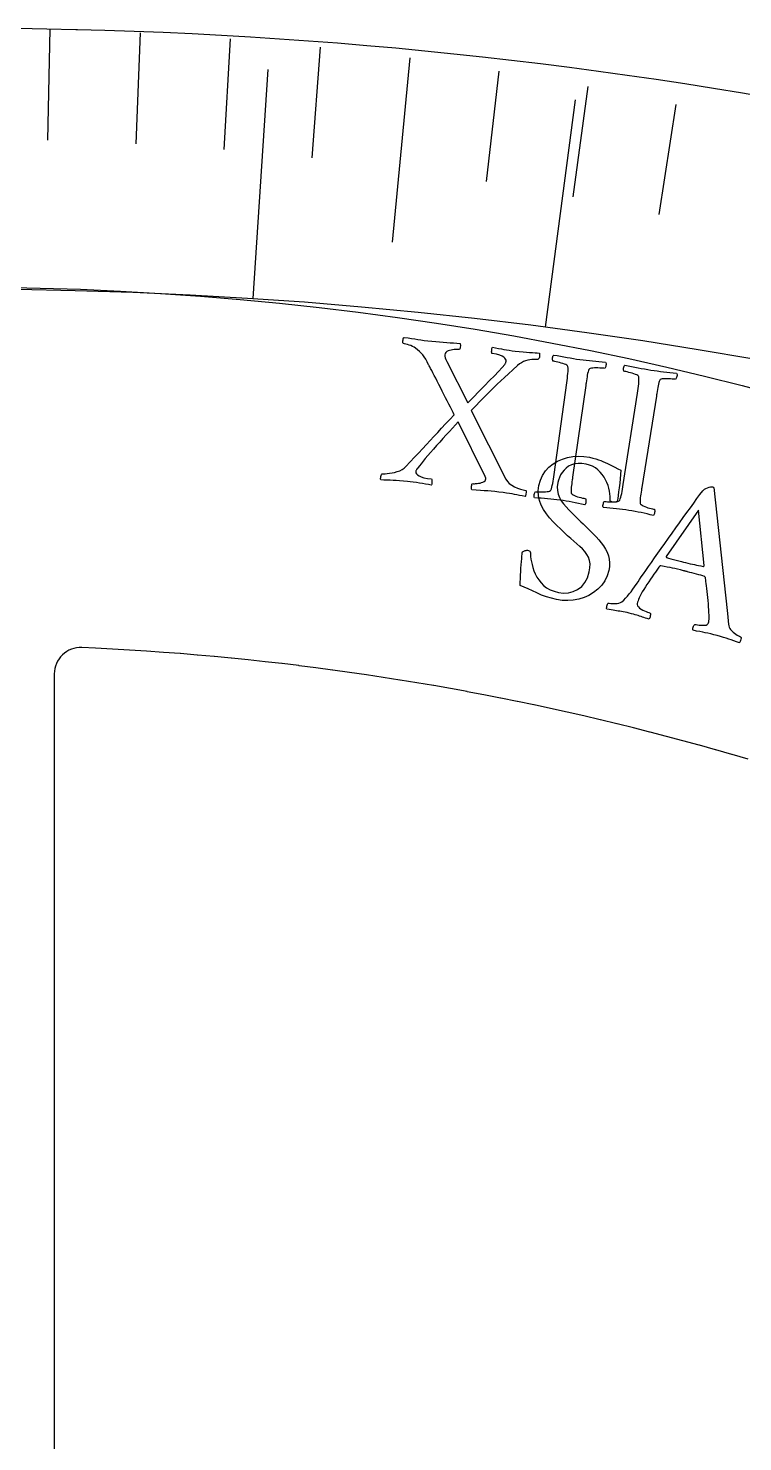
# Model space of a CAD drawing. Header units: millimetres. Extents: x -45 to 45, y -45 to 45.
# Drawn here: x 0.65 to 7.42, y 31.59 to 45 of the extents above; entities that cross this region are included whole.
import ezdxf

# ---------------------------------------------------------------- set-up
doc = ezdxf.new("R2010")
doc.units = ezdxf.units.MM
for name, color, linetype in [('CUT_INNER', 6, 'Continuous'), ('CUT_OUTER', 1, 'Continuous'), ('ENGRAVE', 7, 'Continuous'), ('ENGRAVE_FINE', 8, 'Continuous'), ('TEXT', 5, 'Continuous')]:
    doc.layers.add(name, color=color, linetype=linetype)

msp = doc.modelspace()

# ---------------------------------------------------------------- linework, layer by layer
at = {"layer": 'CUT_INNER'}
msp.add_lwpolyline([(7.4766, 38.0645), (7.3233, 38.1095), (7.3218, 38.1099), (7.1682, 38.1539), (7.1667, 38.1543), (7.0129, 38.1974), (7.0114, 38.1978), (6.8573, 38.24), (6.8558, 38.2404), (6.7014, 38.2816), (6.6999, 38.282), (6.5453, 38.3222), (6.5438, 38.3226), (6.3889, 38.3619), (6.3874, 38.3623), (6.2323, 38.4006), (6.2308, 38.401), (6.0755, 38.4384), (6.074, 38.4387), (5.9184, 38.4752), (5.9169, 38.4755), (5.7611, 38.511), (5.7596, 38.5114), (5.6036, 38.5459), (5.6021, 38.5462), (5.4459, 38.5798), (5.4444, 38.5801), (5.288, 38.6127), (5.2865, 38.613), (5.1299, 38.6447), (5.1284, 38.645), (4.9716, 38.6757), (4.97, 38.676), (4.813, 38.7057), (4.8115, 38.706), (4.6544, 38.7347), (4.6529, 38.735), (4.4955, 38.7628), (4.494, 38.7631), (4.3365, 38.7899), (4.335, 38.7902), (4.1773, 38.816), (4.1758, 38.8163), (4.0179, 38.8412), (4.0164, 38.8414), (3.8584, 38.8653), (3.8569, 38.8656), (3.6988, 38.8885), (3.6973, 38.8887), (3.539, 38.9107), (3.5375, 38.9109), (3.3791, 38.9319), (3.3776, 38.9321), (3.2191, 38.9522), (3.2175, 38.9524), (3.0589, 38.9714), (3.0574, 38.9716), (2.8986, 38.9897), (2.8971, 38.9899), (2.7382, 39.007), (2.7367, 39.0072), (2.5777, 39.0233), (2.5762, 39.0235), (2.4171, 39.0386), (2.4156, 39.0388), (2.2565, 39.053), (2.2549, 39.0531), (2.0957, 39.0663), (2.0942, 39.0665), (1.9348, 39.0787), (1.9333, 39.0788), (1.7739, 39.0901), (1.7724, 39.0902), (1.6129, 39.1005), (1.6114, 39.1006), (1.4519, 39.1099), (1.4504, 39.11), (1.2908, 39.1183), (1.2893, 39.1184), (1.1615, 39.1243), (1.1362, 39.1241), (1.1111, 39.1215), (1.0864, 39.1163), (1.0624, 39.1086), (1.0392, 39.0986), (1.0171, 39.0863), (0.9965, 39.0718), (0.9773, 39.0553), (0.96, 39.037), (0.9446, 39.017), (0.9312, 38.9955), (0.9201, 38.9728), (0.9114, 38.9491), (0.9051, 38.9247), (0.9013, 38.8997), (0.9, 38.8745), (0.9, 15.1625)], dxfattribs=at)
at = {"layer": 'CUT_OUTER'}
msp.add_lwpolyline([(0.5522, 44.9966), (0.8283, 44.9924), (1.1044, 44.9864), (1.1184, 44.9861), (1.3796, 44.9788), (1.6556, 44.9695), (1.9315, 44.9585), (2.2073, 44.9458), (2.483, 44.9314), (2.7587, 44.9154), (3.0342, 44.8976), (3.3096, 44.8781), (3.5849, 44.857), (3.8601, 44.8341), (4.1351, 44.8096), (4.41, 44.7834), (4.6847, 44.7555), (4.9592, 44.7259), (5.2336, 44.6946), (5.5077, 44.6617), (5.7817, 44.627), (6.0554, 44.5907), (6.3289, 44.5527), (6.6021, 44.5131), (6.8751, 44.4717), (7.1479, 44.4287), (7.4203, 44.384), (7.6925, 44.3376)], dxfattribs=at)
at = {"layer": 'ENGRAVE'}
for centre, radius in [((0, 0), 42.525), ((0, 12.859), 29.684)]:
    msp.add_circle(centre, radius, dxfattribs=at)
at = {"layer": 'ENGRAVE_FINE'}
for points in [[(0.8568, 44.9886), (0.8368, 43.9357)], [(1.7129, 44.9543), (1.6728, 43.902)], [(2.5674, 44.8973), (2.5073, 43.8457)], [(3.4196, 44.8176), (3.3394, 43.7671)], [(4.2686, 44.7153), (4.1017, 42.9669)], [(2.9235, 44.6043), (2.7813, 42.434)], [(5.1138, 44.5906), (4.9937, 43.5433)], [(5.9543, 44.4437), (5.8143, 43.3984)], [(5.8345, 44.3176), (5.5506, 42.1612)], [(6.7895, 44.2747), (6.6296, 43.2319)]]:
    msp.add_lwpolyline(points, dxfattribs=at)
at = {"layer": 'TEXT'}
for points in [[(4.4776, 42.029), (4.5153, 42.0251), (4.5515, 42.0218), (4.5862, 42.019), (4.6192, 42.0168), (4.6514, 42.0148), (4.6833, 42.0126), (4.7148, 42.0104), (4.7461, 42.008), (4.7474, 42.0025), (4.7479, 41.9951), (4.7477, 41.9855), (4.7466, 41.974), (4.7449, 41.9631), (4.7424, 41.9554), (4.7392, 41.951), (4.7352, 41.9499), (4.7268, 41.9505), (4.7164, 41.9507), (4.704, 41.9504), (4.6898, 41.9497), (4.6747, 41.9482), (4.6601, 41.9456), (4.6459, 41.9419), (4.6321, 41.937), (4.62, 41.9306), (4.611, 41.9222), (4.605, 41.9116), (4.602, 41.8991), (4.6022, 41.8865), (4.6054, 41.8717), (4.6117, 41.8547), (4.6209, 41.8356), (4.8194, 41.4445), (4.8725, 41.4999), (4.9244, 41.5535), (4.9751, 41.6053), (5.0247, 41.6554), (5.0705, 41.702), (5.1098, 41.7432), (5.1425, 41.779), (5.1687, 41.8096), (5.1722, 41.8145), (5.1751, 41.8194), (5.1773, 41.8245), (5.1788, 41.8296), (5.1798, 41.8342), (5.1806, 41.8378), (5.1811, 41.8404), (5.1814, 41.842), (5.1807, 41.8497), (5.1769, 41.8584), (5.17, 41.868), (5.1599, 41.8786), (5.1443, 41.8888), (5.1206, 41.8977), (5.0888, 41.9051), (5.0491, 41.9111), (5.0465, 41.9139), (5.0449, 41.9193), (5.0443, 41.9274), (5.0447, 41.9382), (5.0459, 41.9494), (5.0475, 41.9588), (5.0496, 41.9664), (5.0521, 41.9723), (5.082, 41.9666), (5.1102, 41.9613), (5.1366, 41.9562), (5.1613, 41.9516), (5.1858, 41.9471), (5.2115, 41.943), (5.2385, 41.939), (5.2667, 41.9353), (5.3058, 41.9306), (5.3416, 41.9269), (5.3744, 41.924), (5.404, 41.922), (5.4308, 41.9206), (5.4552, 41.9191), (5.4772, 41.9177), (5.4967, 41.9164), (5.498, 41.9112), (5.4986, 41.9044), (5.4987, 41.8962), (5.4982, 41.8864), (5.4967, 41.8767), (5.4939, 41.8684), (5.4898, 41.8617), (5.4845, 41.8564), (5.4786, 41.8568), (5.4696, 41.857), (5.4575, 41.8569), (5.4422, 41.8566), (5.4248, 41.8554), (5.4065, 41.8528), (5.3871, 41.8486), (5.3667, 41.843), (5.3462, 41.8355), (5.3263, 41.8256), (5.3071, 41.8134), (5.2886, 41.7989), (5.2447, 41.7582), (5.2039, 41.7204), (5.166, 41.6853), (5.1311, 41.6531), (5.0978, 41.622), (5.065, 41.5907), (5.0326, 41.5589), (5.0006, 41.5269), (4.9675, 41.4931), (4.9316, 41.4562), (4.893, 41.4161), (4.8517, 41.3729), (5.1797, 40.7221), (5.1936, 40.6997), (5.2117, 40.6798), (5.2342, 40.6626), (5.2608, 40.648), (5.2891, 40.636), (5.3165, 40.6265), (5.3428, 40.6194), (5.3681, 40.6149), (5.3701, 40.6095), (5.3709, 40.6023), (5.3706, 40.5935), (5.3691, 40.5829), (5.3672, 40.5727), (5.3654, 40.5648), (5.3639, 40.5593), (5.3625, 40.5562), (5.3338, 40.562), (5.3072, 40.5675), (5.2826, 40.5725), (5.2601, 40.577), (5.2374, 40.5814), (5.2123, 40.5856), (5.1848, 40.5897), (5.155, 40.5937), (5.1139, 40.5987), (5.0755, 40.6029), (5.0397, 40.6064), (5.0067, 40.6091), (4.9736, 40.6115), (4.9377, 40.6141), (4.8991, 40.6168), (4.8578, 40.6197), (4.8548, 40.6254), (4.8531, 40.633), (4.8527, 40.6426), (4.8535, 40.6542), (4.8553, 40.6651), (4.8578, 40.6727), (4.861, 40.6771), (4.8648, 40.6783), (4.872, 40.6778), (4.8813, 40.6779), (4.8926, 40.6785), (4.906, 40.6797), (4.9202, 40.6816), (4.9342, 40.6845), (4.9478, 40.6883), (4.9613, 40.6931), (4.973, 40.6989), (4.9817, 40.7057), (4.9874, 40.7136), (4.9901, 40.7225), (4.9902, 40.7248), (4.9899, 40.7275), (4.9893, 40.7307), (4.9884, 40.7343), (4.9872, 40.738), (4.9858, 40.7413), (4.9843, 40.7442), (4.9825, 40.7467), (4.7281, 41.2643), (4.701, 41.2358), (4.6728, 41.2058), (4.6435, 41.1741), (4.6131, 41.1407), (4.5825, 41.1068), (4.5523, 41.0731), (4.5226, 41.0398), (4.4934, 41.0068), (4.4655, 40.9749), (4.4396, 40.9449), (4.4159, 40.9168), (4.3942, 40.8906), (4.3753, 40.8672), (4.3596, 40.8477), (4.3473, 40.8321), (4.3383, 40.8203), (4.3369, 40.8181), (4.3351, 40.8154), (4.3331, 40.8121), (4.3307, 40.8084), (4.3284, 40.8043), (4.3267, 40.7999), (4.3254, 40.7951), (4.3246, 40.79), (4.3258, 40.7806), (4.3315, 40.771), (4.3416, 40.7614), (4.3562, 40.7517), (4.3762, 40.7426), (4.4027, 40.7348), (4.4356, 40.7283), (4.4749, 40.723), (4.4771, 40.7176), (4.4785, 40.7104), (4.479, 40.7015), (4.4787, 40.6908), (4.4778, 40.6805), (4.4764, 40.6725), (4.4747, 40.667), (4.4726, 40.664), (4.4447, 40.6691), (4.4166, 40.674), (4.3881, 40.6789), (4.3594, 40.6837), (4.3307, 40.6881), (4.3021, 40.6921), (4.2738, 40.6957), (4.2457, 40.6989), (4.2077, 40.7026), (4.1725, 40.7056), (4.1401, 40.7079), (4.1106, 40.7096), (4.0821, 40.7108), (4.0532, 40.7119), (4.0237, 40.7129), (3.9937, 40.7138), (3.9926, 40.7199), (3.9926, 40.7274), (3.9937, 40.7362), (3.9958, 40.7464), (3.9983, 40.7561), (4.0004, 40.7636), (4.0022, 40.7689), (4.0036, 40.772), (4.0099, 40.7719), (4.0206, 40.7722), (4.0357, 40.773), (4.0552, 40.7743), (4.0773, 40.7766), (4.1004, 40.7804), (4.1244, 40.7856), (4.1494, 40.7924), (4.1735, 40.8009), (4.1952, 40.8117), (4.2144, 40.8248), (4.231, 40.8401), (4.2737, 40.8853), (4.3145, 40.9287), (4.3533, 40.9701), (4.3901, 41.0095), (4.4259, 41.0481), (4.4616, 41.0868), (4.4973, 41.1256), (4.533, 41.1645), (4.5694, 41.2042), (4.6076, 41.2454), (4.6474, 41.2881), (4.689, 41.3323), (4.6788, 41.3537), (4.6672, 41.3774), (4.654, 41.4036), (4.6394, 41.4322), (4.6239, 41.4623), (4.6082, 41.4931), (4.5923, 41.5246), (4.5762, 41.5568), (4.5601, 41.5887), (4.5444, 41.6195), (4.5292, 41.6492), (4.5143, 41.6778), (4.5003, 41.7046), (4.4875, 41.7289), (4.4762, 41.7506), (4.4661, 41.7698), (4.4579, 41.7855), (4.452, 41.7967), (4.4485, 41.8035), (4.4473, 41.8057), (4.4332, 41.8333), (4.4192, 41.8579), (4.4052, 41.8796), (4.3913, 41.8984), (4.3767, 41.9154), (4.3606, 41.9318), (4.3428, 41.9475), (4.3235, 41.9626), (4.3099, 41.9718), (4.2953, 41.98), (4.2796, 41.9871), (4.2629, 41.9931), (4.2465, 41.998), (4.2321, 42.0018), (4.2196, 42.0044), (4.209, 42.0059), (4.2054, 42.0079), (4.2032, 42.0129), (4.2024, 42.0209), (4.203, 42.0319), (4.2047, 42.0434), (4.2072, 42.0527), (4.2106, 42.0597), (4.2149, 42.0646), (4.252, 42.0597), (4.2862, 42.055), (4.3176, 42.0504), (4.3462, 42.0459), (4.3747, 42.0416), (4.4062, 42.0373), (4.4404, 42.0331), (4.4776, 42.029)], [(5.8797, 41.8558), (5.9105, 41.8517), (5.9409, 41.848), (5.9709, 41.8447), (6.0006, 41.8419), (6.0305, 41.8391), (6.061, 41.8361), (6.0922, 41.8328), (6.124, 41.8293), (6.1269, 41.8238), (6.1284, 41.817), (6.1285, 41.8087), (6.1272, 41.7991), (6.1249, 41.7896), (6.1222, 41.7817), (6.119, 41.7755), (6.1154, 41.771), (6.1077, 41.7719), (6.0972, 41.7729), (6.0841, 41.7738), (6.0682, 41.7747), (6.0511, 41.7754), (6.0346, 41.7756), (6.0185, 41.7753), (6.0029, 41.7746), (5.9891, 41.773), (5.9784, 41.7701), (5.9708, 41.766), (5.9662, 41.7607), (5.9617, 41.7499), (5.9577, 41.7374), (5.9542, 41.7233), (5.951, 41.7076), (5.9481, 41.6906), (5.9452, 41.6728), (5.9424, 41.6542), (5.9396, 41.6348), (5.9391, 41.6317), (5.9387, 41.6285), (5.9382, 41.6254), (5.9378, 41.6223), (5.9373, 41.6192), (5.9369, 41.616), (5.9364, 41.6129), (5.936, 41.6098), (5.812, 40.7409), (5.8116, 40.7377), (5.8111, 40.7346), (5.8107, 40.7315), (5.8102, 40.7284), (5.8098, 40.7252), (5.8094, 40.7221), (5.8089, 40.719), (5.8085, 40.7159), (5.8058, 40.6965), (5.8033, 40.6781), (5.8012, 40.6605), (5.7992, 40.6438), (5.7979, 40.6283), (5.7974, 40.6141), (5.7977, 40.6012), (5.7989, 40.5897), (5.8018, 40.5841), (5.8078, 40.5783), (5.817, 40.5723), (5.8293, 40.5662), (5.8435, 40.5602), (5.8583, 40.5548), (5.8736, 40.55), (5.8896, 40.5457), (5.9047, 40.5422), (5.9172, 40.5393), (5.9272, 40.5373), (5.9346, 40.536), (5.9367, 40.5306), (5.9379, 40.5238), (5.9382, 40.5155), (5.9376, 40.5058), (5.9361, 40.4962), (5.9337, 40.4883), (5.9304, 40.4821), (5.9261, 40.4777), (5.8958, 40.4842), (5.8661, 40.4904), (5.837, 40.4964), (5.8085, 40.5022), (5.7801, 40.5076), (5.7513, 40.5127), (5.722, 40.5175), (5.6923, 40.5218), (5.6633, 40.5257), (5.6339, 40.5292), (5.6042, 40.5323), (5.5742, 40.5351), (5.5439, 40.5376), (5.5133, 40.54), (5.4824, 40.5422), (5.4513, 40.5444), (5.4484, 40.5498), (5.4469, 40.5566), (5.4468, 40.5649), (5.448, 40.5745), (5.4501, 40.5841), (5.4527, 40.592), (5.4557, 40.5982), (5.4592, 40.6028), (5.4667, 40.602), (5.4768, 40.6012), (5.4897, 40.6004), (5.5051, 40.5997), (5.5217, 40.5994), (5.538, 40.5998), (5.554, 40.6008), (5.5698, 40.6026), (5.5836, 40.6051), (5.594, 40.6083), (5.6009, 40.6123), (5.6044, 40.617), (5.61, 40.6299), (5.6148, 40.6447), (5.6191, 40.6616), (5.6227, 40.6803), (5.6259, 40.7005), (5.6291, 40.7214), (5.6323, 40.7431), (5.6355, 40.7657), (5.7557, 41.6351), (5.7588, 41.6577), (5.7616, 41.6797), (5.7642, 41.7011), (5.7666, 41.7218), (5.7683, 41.7413), (5.7688, 41.7589), (5.768, 41.7748), (5.7661, 41.7888), (5.7641, 41.795), (5.7583, 41.801), (5.7488, 41.8067), (5.7357, 41.8121), (5.7204, 41.8172), (5.7047, 41.8219), (5.6886, 41.8263), (5.672, 41.8303), (5.6564, 41.8338), (5.6435, 41.8366), (5.6332, 41.8386), (5.6255, 41.8398), (5.6233, 41.8451), (5.622, 41.852), (5.6215, 41.8602), (5.6219, 41.87), (5.6233, 41.8797), (5.6257, 41.8876), (5.629, 41.8938), (5.6333, 41.8982), (5.6651, 41.8928), (5.6965, 41.8873), (5.7277, 41.8816), (5.7586, 41.8759), (5.7892, 41.8703), (5.8196, 41.865), (5.8498, 41.8602), (5.8797, 41.8558)], [(6.5529, 41.7557), (6.5836, 41.7511), (6.6139, 41.7469), (6.6439, 41.7432), (6.6736, 41.7398), (6.7034, 41.7366), (6.7339, 41.7331), (6.765, 41.7293), (6.7967, 41.7253), (6.7995, 41.7198), (6.8009, 41.7129), (6.8009, 41.7046), (6.7994, 41.695), (6.797, 41.6855), (6.7941, 41.6777), (6.7909, 41.6716), (6.7872, 41.6671), (6.7795, 41.6682), (6.769, 41.6693), (6.7559, 41.6704), (6.74, 41.6716), (6.723, 41.6725), (6.7065, 41.673), (6.6904, 41.673), (6.6748, 41.6725), (6.661, 41.6711), (6.6502, 41.6684), (6.6425, 41.6645), (6.6378, 41.6592), (6.6332, 41.6485), (6.629, 41.6361), (6.6252, 41.6221), (6.6218, 41.6063), (6.6186, 41.5894), (6.6155, 41.5717), (6.6123, 41.5531), (6.6092, 41.5338), (6.6087, 41.5306), (6.6082, 41.5275), (6.6077, 41.5244), (6.6072, 41.5213), (6.6067, 41.5182), (6.6062, 41.5151), (6.6057, 41.5119), (6.6052, 41.5088), (6.4673, 40.642), (6.4668, 40.6389), (6.4663, 40.6358), (6.4658, 40.6326), (6.4653, 40.6295), (6.4648, 40.6264), (6.4643, 40.6233), (6.4638, 40.6202), (6.4633, 40.6171), (6.4603, 40.5978), (6.4576, 40.5793), (6.4551, 40.5618), (6.4529, 40.5452), (6.4513, 40.5297), (6.4506, 40.5154), (6.4507, 40.5026), (6.4517, 40.491), (6.4545, 40.4854), (6.4604, 40.4795), (6.4695, 40.4734), (6.4817, 40.467), (6.4958, 40.4609), (6.5105, 40.4552), (6.5258, 40.4502), (6.5417, 40.4457), (6.5567, 40.4418), (6.5692, 40.4388), (6.5791, 40.4366), (6.5865, 40.4352), (6.5885, 40.4298), (6.5896, 40.423), (6.5897, 40.4147), (6.589, 40.4049), (6.5874, 40.3953), (6.5848, 40.3875), (6.5814, 40.3814), (6.5771, 40.377), (6.5469, 40.384), (6.5173, 40.3907), (6.4883, 40.3972), (6.4599, 40.4034), (6.4316, 40.4093), (6.4029, 40.4149), (6.3737, 40.4201), (6.344, 40.4249), (6.315, 40.4293), (6.2857, 40.4333), (6.2561, 40.4368), (6.2261, 40.4401), (6.1959, 40.4431), (6.1653, 40.4459), (6.1345, 40.4487), (6.1034, 40.4513), (6.1006, 40.4568), (6.0992, 40.4637), (6.0992, 40.4719), (6.1006, 40.4816), (6.1029, 40.4911), (6.1056, 40.4989), (6.1087, 40.5051), (6.1122, 40.5096), (6.1197, 40.5087), (6.1299, 40.5077), (6.1427, 40.5068), (6.1581, 40.5058), (6.1747, 40.5052), (6.191, 40.5054), (6.207, 40.5062), (6.2228, 40.5077), (6.2367, 40.5099), (6.2471, 40.513), (6.2541, 40.5168), (6.2577, 40.5215), (6.2634, 40.5343), (6.2686, 40.5491), (6.2731, 40.5658), (6.2769, 40.5845), (6.2805, 40.6046), (6.2841, 40.6255), (6.2876, 40.6472), (6.2912, 40.6696), (6.4253, 41.537), (6.4288, 41.5596), (6.432, 41.5815), (6.4349, 41.6028), (6.4376, 41.6235), (6.4396, 41.643), (6.4404, 41.6606), (6.4399, 41.6765), (6.4382, 41.6905), (6.4363, 41.6968), (6.4306, 41.7029), (6.4212, 41.7087), (6.4082, 41.7143), (6.393, 41.7196), (6.3774, 41.7246), (6.3613, 41.7293), (6.3447, 41.7336), (6.3293, 41.7373), (6.3164, 41.7403), (6.3061, 41.7424), (6.2984, 41.7438), (6.2963, 41.7492), (6.2951, 41.756), (6.2948, 41.7643), (6.2954, 41.7741), (6.2969, 41.7837), (6.2994, 41.7916), (6.3028, 41.7977), (6.3072, 41.8021), (6.3389, 41.7962), (6.3702, 41.7901), (6.4013, 41.784), (6.4321, 41.7777), (6.4626, 41.7716), (6.4929, 41.7659), (6.523, 41.7606), (6.5529, 41.7557)], [(5.9703, 40.928), (6.0017, 40.9209), (6.0301, 40.9134), (6.0555, 40.9055), (6.078, 40.8974), (6.099, 40.8888), (6.1201, 40.8794), (6.1413, 40.8693), (6.1627, 40.8585), (6.1854, 40.8468), (6.2108, 40.8339), (6.2388, 40.8199), (6.2695, 40.8047), (6.2667, 40.7642), (6.2631, 40.7232), (6.2587, 40.6817), (6.2534, 40.6397), (6.248, 40.6001), (6.2432, 40.566), (6.2388, 40.5372), (6.235, 40.5138), (6.2338, 40.509), (6.2303, 40.5054), (6.2247, 40.503), (6.2169, 40.5018), (6.2084, 40.5013), (6.2009, 40.5013), (6.1943, 40.5018), (6.1886, 40.5027), (6.1818, 40.5048), (6.176, 40.5077), (6.1712, 40.5115), (6.1674, 40.5161), (6.1685, 40.536), (6.1679, 40.5578), (6.1655, 40.5817), (6.1614, 40.6076), (6.1553, 40.6345), (6.1471, 40.6612), (6.1368, 40.6879), (6.1244, 40.7145), (6.1098, 40.7404), (6.0928, 40.7646), (6.0736, 40.7874), (6.0521, 40.8086), (6.0281, 40.8274), (6.0016, 40.8428), (5.9726, 40.8549), (5.941, 40.8635), (5.9005, 40.8698), (5.8635, 40.8708), (5.8301, 40.8663), (5.8003, 40.8566), (5.7739, 40.8428), (5.7505, 40.8262), (5.7301, 40.8069), (5.7128, 40.7847), (5.6984, 40.7611), (5.6866, 40.7371), (5.6776, 40.7129), (5.6712, 40.6884), (5.6661, 40.6495), (5.667, 40.6128), (5.6739, 40.5783), (5.6869, 40.5461), (5.7045, 40.5155), (5.7251, 40.4858), (5.749, 40.457), (5.7759, 40.4291), (5.8045, 40.4016), (5.8331, 40.3737), (5.8616, 40.3455), (5.8902, 40.317), (5.9124, 40.2958), (5.9357, 40.2735), (5.96, 40.2501), (5.9854, 40.2256), (6.011, 40.2002), (6.0358, 40.1738), (6.0598, 40.1465), (6.083, 40.1182), (6.1043, 40.0889), (6.1226, 40.0586), (6.1379, 40.0271), (6.1503, 39.9946), (6.1587, 39.961), (6.1623, 39.9265), (6.1611, 39.8911), (6.1551, 39.8548), (6.1393, 39.8031), (6.1168, 39.7563), (6.0876, 39.7144), (6.0517, 39.6773), (6.0109, 39.6454), (5.9668, 39.619), (5.9196, 39.5981), (5.8692, 39.5826), (5.8171, 39.5729), (5.7649, 39.5691), (5.7126, 39.5713), (5.6602, 39.5794), (5.6114, 39.5912), (5.5641, 39.6055), (5.5182, 39.6224), (5.4737, 39.6418), (5.431, 39.6617), (5.3905, 39.6801), (5.3521, 39.6968), (5.3159, 39.712), (5.316, 39.7435), (5.3167, 39.776), (5.3179, 39.8094), (5.3197, 39.8438), (5.3219, 39.8775), (5.3241, 39.9091), (5.3265, 39.9386), (5.3289, 39.9659), (5.3312, 39.9896), (5.3332, 40.0083), (5.3349, 40.022), (5.3363, 40.0307), (5.3426, 40.0346), (5.3492, 40.038), (5.3561, 40.041), (5.3634, 40.0435), (5.3707, 40.0453), (5.3781, 40.0462), (5.3853, 40.0462), (5.3925, 40.0452), (5.4007, 40.0424), (5.4065, 40.0376), (5.4101, 40.0309), (5.4115, 40.0222), (5.4122, 40.0057), (5.4141, 39.9861), (5.4172, 39.9636), (5.4213, 39.9379), (5.4271, 39.9104), (5.4351, 39.882), (5.4452, 39.8527), (5.4576, 39.8226), (5.4727, 39.7929), (5.4909, 39.7648), (5.5124, 39.7383), (5.537, 39.7133), (5.5655, 39.6911), (5.5986, 39.6725), (5.6363, 39.6575), (5.6786, 39.6463), (5.7255, 39.6405), (5.7711, 39.6434), (5.8155, 39.6549), (5.8586, 39.6751), (5.8975, 39.7038), (5.929, 39.7409), (5.953, 39.7865), (5.9697, 39.8406), (5.9761, 39.8808), (5.9767, 39.9174), (5.9716, 39.9505), (5.9607, 39.98), (5.9453, 40.0072), (5.9267, 40.0335), (5.905, 40.0589), (5.88, 40.0834), (5.8528, 40.1077), (5.8246, 40.1328), (5.7952, 40.1586), (5.7647, 40.1851), (5.731, 40.2164), (5.6969, 40.2489), (5.6622, 40.2826), (5.627, 40.3176), (5.5934, 40.3541), (5.5634, 40.3923), (5.5371, 40.4323), (5.5145, 40.4741), (5.4975, 40.5177), (5.4882, 40.5632), (5.4866, 40.6107), (5.4927, 40.6601), (5.5065, 40.7111), (5.5269, 40.7572), (5.554, 40.7984), (5.5876, 40.8346), (5.6264, 40.8657), (5.6687, 40.8913), (5.7145, 40.9115), (5.7639, 40.9262), (5.8151, 40.9353), (5.8666, 40.9386), (5.9183, 40.9362), (5.9703, 40.928)], [(6.4143, 39.7233), (6.4162, 39.7261), (6.4221, 39.7346), (6.4318, 39.7488), (6.4455, 39.7686), (6.4625, 39.7933), (6.4823, 39.8221), (6.5048, 39.8548), (6.5301, 39.8917), (6.5577, 39.9316), (6.5871, 39.9736), (6.6183, 40.0177), (6.6513, 40.0639), (6.6854, 40.1116), (6.7199, 40.1599), (6.7547, 40.2089), (6.79, 40.2586), (6.8252, 40.3081), (6.8598, 40.3566), (6.8939, 40.4039), (6.9273, 40.4502), (6.9594, 40.4945), (6.9897, 40.536), (7.0181, 40.5748), (7.0446, 40.6108), (7.0522, 40.6178), (7.0624, 40.6247), (7.0752, 40.6314), (7.0907, 40.638), (7.1063, 40.6435), (7.1195, 40.6469), (7.1304, 40.6481), (7.1389, 40.6473), (7.1408, 40.6467), (7.1423, 40.6462), (7.1433, 40.6456), (7.1439, 40.6449), (7.1445, 40.6442), (7.1454, 40.6432), (7.1467, 40.642), (7.1484, 40.6405), (7.277, 39.4743), (7.2825, 39.4168), (7.2867, 39.3738), (7.2898, 39.3453), (7.2917, 39.3311), (7.2949, 39.3187), (7.3007, 39.3064), (7.3091, 39.2941), (7.32, 39.282), (7.3324, 39.2704), (7.3452, 39.2601), (7.3582, 39.2508), (7.3715, 39.2426), (7.3838, 39.2359), (7.3937, 39.2307), (7.4012, 39.2272), (7.4064, 39.2252), (7.4082, 39.2186), (7.4083, 39.2108), (7.4067, 39.2021), (7.4036, 39.1923), (7.3999, 39.183), (7.3968, 39.1759), (7.3944, 39.171), (7.3925, 39.1682), (7.365, 39.178), (7.3388, 39.1873), (7.3142, 39.196), (7.291, 39.2041), (7.2673, 39.2121), (7.2413, 39.2203), (7.2129, 39.2286), (7.1822, 39.2372), (7.1496, 39.2459), (7.1199, 39.2533), (7.0929, 39.2596), (7.0686, 39.2646), (7.0443, 39.2694), (7.017, 39.2749), (6.9869, 39.2809), (6.9539, 39.2875), (6.9517, 39.2932), (6.951, 39.3002), (6.9519, 39.3083), (6.9543, 39.3177), (6.9577, 39.3269), (6.9616, 39.3342), (6.966, 39.3399), (6.9708, 39.3437), (6.9812, 39.3415), (6.9943, 39.3394), (7.0101, 39.3376), (7.0287, 39.336), (7.0473, 39.3352), (7.063, 39.3358), (7.0759, 39.3379), (7.0859, 39.3414), (7.0907, 39.3453), (7.0949, 39.3509), (7.0985, 39.3584), (7.1015, 39.3676), (7.1036, 39.3785), (7.1048, 39.393), (7.1053, 39.4111), (7.105, 39.4328), (7.104, 39.4572), (7.1026, 39.4831), (7.1005, 39.5107), (7.098, 39.5399), (7.0951, 39.5698), (7.0921, 39.5993), (7.089, 39.6283), (7.0858, 39.657), (7.0826, 39.6843), (7.0797, 39.7091), (7.0771, 39.7313), (7.0747, 39.751), (7.0728, 39.7672), (7.0714, 39.7787), (7.0706, 39.7856), (7.0703, 39.7879), (7.0701, 39.7883), (7.0695, 39.7892), (7.0686, 39.7908), (7.0673, 39.7931), (7.0657, 39.7954), (7.064, 39.7972), (7.0622, 39.7985), (7.0602, 39.7993), (7.0443, 39.8044), (7.0265, 39.8097), (7.0068, 39.8152), (6.9853, 39.8209), (6.9633, 39.8266), (6.942, 39.8321), (6.9215, 39.8374), (6.9017, 39.8425), (6.8966, 39.8438), (6.8915, 39.8451), (6.8864, 39.8464), (6.8813, 39.8477), (6.8763, 39.8489), (6.8716, 39.8501), (6.8672, 39.8513), (6.8629, 39.8523), (6.8335, 39.8598), (6.8062, 39.8664), (6.7813, 39.8724), (6.7585, 39.8776), (6.7354, 39.8826), (6.7091, 39.888), (6.6796, 39.8938), (6.6469, 39.8999), (6.6457, 39.9), (6.6442, 39.8997), (6.6423, 39.8992), (6.64, 39.8983), (6.6379, 39.8974), (6.6364, 39.8968), (6.6355, 39.8964), (6.6352, 39.8963), (6.6336, 39.894), (6.6289, 39.887), (6.621, 39.8755), (6.6099, 39.8593), (6.5966, 39.84), (6.5822, 39.8189), (6.5665, 39.7961), (6.5496, 39.7715), (6.5325, 39.7465), (6.5163, 39.7222), (6.501, 39.6986), (6.4866, 39.6757), (6.4723, 39.6533), (6.4603, 39.6325), (6.4504, 39.6133), (6.4426, 39.5958), (6.4364, 39.5799), (6.4313, 39.5656), (6.4273, 39.553), (6.4243, 39.542), (6.4237, 39.5309), (6.4273, 39.52), (6.435, 39.5093), (6.4469, 39.4988), (6.4612, 39.4889), (6.476, 39.4801), (6.4913, 39.4724), (6.5071, 39.4658), (6.5217, 39.4603), (6.5333, 39.4561), (6.5418, 39.4532), (6.5474, 39.4516), (6.5485, 39.448), (6.5488, 39.4423), (6.5484, 39.4345), (6.5471, 39.4247), (6.5453, 39.4145), (6.5431, 39.406), (6.5404, 39.399), (6.5374, 39.3936), (6.5192, 39.3991), (6.5025, 39.4043), (6.4871, 39.4092), (6.4731, 39.4137), (6.4598, 39.418), (6.4465, 39.4223), (6.4332, 39.4266), (6.4199, 39.4309), (6.4055, 39.4353), (6.3889, 39.44), (6.37, 39.4449), (6.349, 39.4501), (6.3278, 39.455), (6.3082, 39.4592), (6.2903, 39.4628), (6.2741, 39.4657), (6.2588, 39.4682), (6.2435, 39.4707), (6.2281, 39.4733), (6.2128, 39.4758), (6.1965, 39.4785), (6.1781, 39.4817), (6.1577, 39.4853), (6.1354, 39.4894), (6.1343, 39.493), (6.1343, 39.4985), (6.1352, 39.5062), (6.1372, 39.5159), (6.1398, 39.5259), (6.1425, 39.5343), (6.1454, 39.5412), (6.1485, 39.5466), (6.1593, 39.5447), (6.1735, 39.5433), (6.1912, 39.5422), (6.2122, 39.5416), (6.2333, 39.5422), (6.2511, 39.5451), (6.2655, 39.5503), (6.2766, 39.5577), (6.2959, 39.5742), (6.3143, 39.5922), (6.3319, 39.6115), (6.3487, 39.6322), (6.365, 39.654), (6.3814, 39.6764), (6.3978, 39.6995), (6.4143, 39.7233)], [(7.0044, 40.4263), (6.6992, 39.9885), (6.6992, 39.9882), (6.6992, 39.9874), (6.6992, 39.986), (6.6992, 39.9842), (6.6993, 39.9822), (6.6997, 39.9808), (6.7003, 39.9798), (6.7012, 39.9793), (6.7215, 39.9733), (6.7436, 39.9669), (6.7677, 39.9602), (6.7937, 39.9531), (6.8194, 39.9461), (6.8425, 39.94), (6.8628, 39.9346), (6.8805, 39.9301), (6.9035, 39.9244), (6.9254, 39.9192), (6.9462, 39.9145), (6.966, 39.9104), (6.9856, 39.9064), (7.0061, 39.9022), (7.0275, 39.8977), (7.0498, 39.893), (7.0518, 39.8928), (7.0535, 39.8934), (7.055, 39.8947), (7.0563, 39.8967), (7.0573, 39.8988), (7.058, 39.9003), (7.0585, 39.9012), (7.0586, 39.9015)]]:
    msp.add_lwpolyline(points, close=True, dxfattribs=at)

doc.saveas('drawing.dxf')
